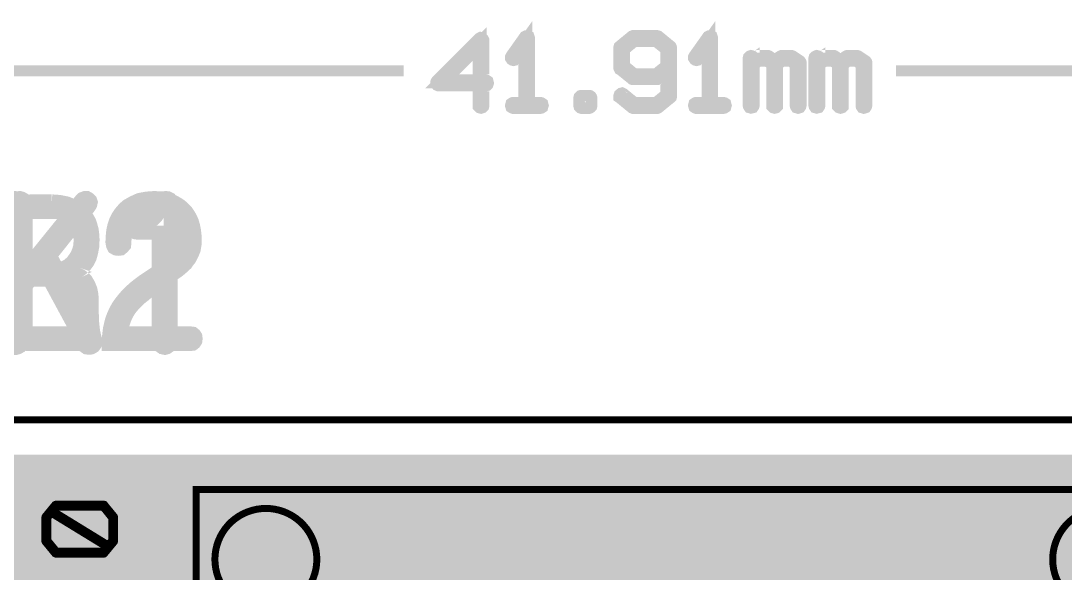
# Model space of a CAD drawing. Extents: x -5 to 108, y -42 to 54.
# Drawn here: x 9.51 to 28.51, y 44.2 to 54.25 of the extents above; entities that cross this region are included whole.
import ezdxf

# ---------------------------------------------------------------- set-up
doc = ezdxf.new("R2010")
doc.units = 0
for name, color, linetype in [('CMASK_GDO', 7, 'CONTINUOUS'), ('CSILK_GDO', 6, 'CONTINUOUS'), ('DRILL_GDO', 1, 'CONTINUOUS'), ('LAYER1_GDO', 4, 'CONTINUOUS'), ('LAYER2_GDO', 3, 'CONTINUOUS'), ('SMASK_GDO', 5, 'CONTINUOUS')]:
    doc.layers.add(name, color=color, linetype=linetype)

msp = doc.modelspace()

# ---------------------------------------------------------------- linework, layer by layer
at = {"layer": 'CMASK_GDO'}
for points, const_width in [([(9.36244, 48.30826), (9.40816, 48.2981), (9.44372, 48.30826), (9.47928, 48.33366), (9.50468, 48.37938), (9.51484, 48.43526), (9.51484, 49.31918), (9.89584, 49.79162), (10.67308, 48.35398), (10.69848, 48.31842), (10.73912, 48.30318), (10.77468, 48.30318), (10.81532, 48.31842), (10.8458, 48.34382), (10.86612, 48.37938), (10.8712, 48.4251), (10.85596, 48.47082), (10.04316, 49.9745), (10.74928, 50.8635), (10.77468, 50.90414), (10.78484, 50.94986), (10.77468, 50.98034), (10.74928, 51.00574), (10.71372, 51.02606), (10.67816, 51.02606), (10.63752, 51.01082), (10.60196, 50.97526), (9.51484, 49.62906), (9.51484, 50.92446), (9.50468, 50.9651), (9.47928, 51.00066), (9.44372, 51.02098), (9.40816, 51.02606), (9.36244, 51.02098)], 0.254), ([(0, 0), (41.91, 0), (41.91, 46.99), (0, 46.99), (0, 0)], 0.127)]:
    msp.add_lwpolyline(points, dxfattribs=dict(at, const_width=const_width))
at = {"layer": 'CSILK_GDO'}
for points, const_width in [([(18.46834, 52.73802), (18.46072, 52.73548), (18.4531, 52.7304), (18.44802, 52.71008), (18.4531, 52.6923), (18.46072, 52.68722), (18.46834, 52.68468), (18.96364, 52.68468), (18.9738, 52.68722), (18.98142, 52.6923), (18.98396, 52.70246), (18.9865, 52.71008), (18.98396, 52.72024), (18.98142, 52.7304), (18.9738, 52.73548), (18.96364, 52.73802), (18.74012, 52.73802), (18.74012, 53.92928), (18.73504, 53.94452), (18.7198, 53.9496), (18.7071, 53.9496), (18.69694, 53.94452), (18.45056, 53.59654), (18.44548, 53.58638), (18.44548, 53.57876), (18.45564, 53.56352), (18.46326, 53.55844), (18.47342, 53.5559), (18.48358, 53.55844), (18.48866, 53.56352), (18.69186, 53.85054), (18.69186, 52.73802), (18.46834, 52.73802)], 0.254), ([(21.79828, 52.73802), (21.79066, 52.73548), (21.78304, 52.7304), (21.77796, 52.71008), (21.78304, 52.6923), (21.79066, 52.68722), (21.79828, 52.68468), (22.29358, 52.68468), (22.30374, 52.68722), (22.31136, 52.6923), (22.3139, 52.70246), (22.31644, 52.71008), (22.3139, 52.72024), (22.31136, 52.7304), (22.30374, 52.73548), (22.29358, 52.73802), (22.07006, 52.73802), (22.07006, 53.92928), (22.06498, 53.94452), (22.04974, 53.9496), (22.03704, 53.9496), (22.02688, 53.94452), (21.7805, 53.59654), (21.77542, 53.58638), (21.77542, 53.57876), (21.78558, 53.56352), (21.7932, 53.55844), (21.80336, 53.5559), (21.81352, 53.55844), (21.8186, 53.56352), (22.0218, 53.85054), (22.0218, 52.73802), (21.79828, 52.73802)], 0.254), ([(17.85874, 52.71008), (17.85874, 52.69992), (17.86636, 52.6923), (17.87398, 52.68976), (17.88414, 52.68722), (17.89176, 52.68976), (17.89938, 52.6923), (17.907, 52.69992), (17.90954, 52.71008), (17.90954, 53.09362), (17.96796, 53.09362), (17.97812, 53.09616), (17.98574, 53.10378), (17.98828, 53.1114), (17.99082, 53.11902), (17.98828, 53.12918), (17.98574, 53.13934), (17.97812, 53.14442), (17.96796, 53.14696), (17.90954, 53.14696), (17.90954, 53.89372), (17.90446, 53.90388), (17.89176, 53.91404), (17.87652, 53.91912), (17.87144, 53.91658), (17.86382, 53.9115), (17.0942, 53.13934), (17.08912, 53.13172), (17.08658, 53.1241), (17.08658, 53.11648), (17.09166, 53.10886), (17.09928, 53.0987), (17.11198, 53.09362), (17.85874, 53.09362), (17.85874, 52.71008)], 0.254), ([(17.17548, 53.14696), (17.85874, 53.82768), (17.85874, 53.14696), (17.17548, 53.14696)], 0.254), ([(20.64004, 52.68976), (20.42668, 52.86502), (20.41906, 52.8701), (20.41906, 52.88026), (20.42414, 52.8955), (20.43938, 52.9082), (20.44954, 52.91074), (20.4597, 52.90566), (20.66544, 52.73802), (21.07438, 52.73802), (21.2725, 52.89804), (21.2725, 53.3527), (21.09978, 53.213), (21.0947, 53.21046), (21.09216, 53.21046), (21.08962, 53.20792), (21.08454, 53.20792), (20.65528, 53.20792), (20.6502, 53.20792), (20.64258, 53.21046), (20.64004, 53.213), (20.42668, 53.38572), (20.4216, 53.38826), (20.41906, 53.39334), (20.41652, 53.40096), (20.41652, 53.40604), (20.41652, 53.75656), (20.41906, 53.76672), (20.4216, 53.76926), (20.42668, 53.77434), (20.64004, 53.9496), (20.64766, 53.95214), (20.6502, 53.95214), (20.65528, 53.95468), (21.082, 53.95468), (21.08962, 53.95214), (21.09216, 53.95214), (21.09978, 53.9496), (21.31314, 53.77434), (21.31822, 53.76926), (21.32076, 53.76418), (21.3233, 53.75402), (21.3233, 52.8828), (21.3233, 52.88026), (21.32076, 52.8701), (21.31822, 52.86756), (21.31314, 52.86502), (21.09978, 52.68976), (21.0947, 52.68722), (21.09216, 52.68722), (21.08708, 52.68468), (21.082, 52.68468), (20.65528, 52.68468), (20.6502, 52.68722), (20.64004, 52.68976)], 0.254), ([(20.46986, 53.74132), (20.46986, 53.41874), (20.66544, 53.25872), (21.07438, 53.25872), (21.2725, 53.41874), (21.2725, 53.74132), (21.07438, 53.90134), (20.66544, 53.90134), (20.46986, 53.74132)], 0.254), ([(23.67788, 53.48224), (23.67534, 53.48732), (23.67534, 53.49494), (23.67026, 53.50256), (23.54072, 53.58892), (23.5331, 53.59146), (23.52548, 53.594), (23.3553, 53.594), (23.34768, 53.59146), (23.3426, 53.58892), (23.22576, 53.51018), (23.11146, 53.58892), (23.10384, 53.59146), (23.09876, 53.594), (22.92604, 53.594), (22.91842, 53.59146), (22.91334, 53.58892), (22.82444, 53.52796), (22.82444, 53.5686), (22.8219, 53.57876), (22.81682, 53.58384), (22.80666, 53.58892), (22.7965, 53.59146), (22.78888, 53.58892), (22.77872, 53.58384), (22.77364, 53.57876), (22.7711, 53.5686), (22.7711, 52.71262), (22.77364, 52.70246), (22.77872, 52.69484), (22.78888, 52.6923), (22.7965, 52.68976), (22.80666, 52.6923), (22.81682, 52.69484), (22.8219, 52.70246), (22.82444, 52.71262), (22.82444, 53.46954), (22.93112, 53.5432), (23.09114, 53.5432), (23.20036, 53.46954), (23.20036, 52.71008), (23.20036, 52.69992), (23.20798, 52.6923), (23.2156, 52.68976), (23.22576, 52.68722), (23.23592, 52.68976), (23.24354, 52.6923), (23.25116, 52.69992), (23.25116, 52.71008), (23.25116, 53.467), (23.36038, 53.5432), (23.5204, 53.5432), (23.62708, 53.467), (23.62708, 52.71008), (23.62962, 52.69992), (23.6347, 52.6923), (23.64486, 52.68976), (23.65248, 52.68722), (23.66264, 52.68976), (23.67026, 52.6923), (23.67534, 52.69992), (23.67788, 52.71008), (23.67788, 53.48224)], 0.254), ([(24.87422, 53.48224), (24.87168, 53.48732), (24.87168, 53.49494), (24.8666, 53.50256), (24.73706, 53.58892), (24.72944, 53.59146), (24.72182, 53.594), (24.55164, 53.594), (24.54402, 53.59146), (24.53894, 53.58892), (24.4221, 53.51018), (24.3078, 53.58892), (24.30018, 53.59146), (24.2951, 53.594), (24.12238, 53.594), (24.11476, 53.59146), (24.10968, 53.58892), (24.02078, 53.52796), (24.02078, 53.5686), (24.01824, 53.57876), (24.01316, 53.58384), (24.003, 53.58892), (23.99284, 53.59146), (23.98522, 53.58892), (23.97506, 53.58384), (23.96998, 53.57876), (23.96744, 53.5686), (23.96744, 52.71262), (23.96998, 52.70246), (23.97506, 52.69484), (23.98522, 52.6923), (23.99284, 52.68976), (24.003, 52.6923), (24.01316, 52.69484), (24.01824, 52.70246), (24.02078, 52.71262), (24.02078, 53.46954), (24.12746, 53.5432), (24.28748, 53.5432), (24.3967, 53.46954), (24.3967, 52.71008), (24.3967, 52.69992), (24.40432, 52.6923), (24.41194, 52.68976), (24.4221, 52.68722), (24.43226, 52.68976), (24.43988, 52.6923), (24.4475, 52.69992), (24.4475, 52.71008), (24.4475, 53.467), (24.55672, 53.5432), (24.71674, 53.5432), (24.82342, 53.467), (24.82342, 52.71008), (24.82596, 52.69992), (24.83104, 52.6923), (24.8412, 52.68976), (24.84882, 52.68722), (24.85898, 52.68976), (24.8666, 52.6923), (24.87168, 52.69992), (24.87422, 52.71008), (24.87422, 53.48224)], 0.254), ([(0.5715, 53.34), (16.47698, 53.34)], 0.2032), ([(25.43302, 53.34), (41.3385, 53.34)], 0.2032), ([(19.69008, 52.8447), (19.69008, 52.70754), (19.69262, 52.69738), (19.6977, 52.6923), (19.70278, 52.68722), (19.7104, 52.68468), (19.8501, 52.68468), (19.85772, 52.68722), (19.86534, 52.6923), (19.87042, 52.69738), (19.87296, 52.70754), (19.87296, 52.8447), (19.87042, 52.85232), (19.86534, 52.85994), (19.85772, 52.86502), (19.8501, 52.86756), (19.7104, 52.86756), (19.70278, 52.86502), (19.6977, 52.85994), (19.69262, 52.85486), (19.69008, 52.8447)], 0.254), ([(19.73072, 52.82438), (19.82978, 52.82438), (19.82978, 52.72532), (19.73072, 52.72532), (19.73072, 52.82438)], 0.254), ([(9.36244, 48.30826), (9.40816, 48.2981), (9.44372, 48.30826), (9.47928, 48.33366), (9.50468, 48.37938), (9.51484, 48.43526), (9.51484, 49.31918), (9.89584, 49.79162), (10.67308, 48.35398), (10.69848, 48.31842), (10.73912, 48.30318), (10.77468, 48.30318), (10.81532, 48.31842), (10.8458, 48.34382), (10.86612, 48.37938), (10.8712, 48.4251), (10.85596, 48.47082), (10.04316, 49.9745), (10.74928, 50.8635), (10.77468, 50.90414), (10.78484, 50.94986), (10.77468, 50.98034), (10.74928, 51.00574), (10.71372, 51.02606), (10.67816, 51.02606), (10.63752, 51.01082), (10.60196, 50.97526), (9.51484, 49.62906), (9.51484, 50.92446), (9.50468, 50.9651), (9.47928, 51.00066), (9.44372, 51.02098), (9.40816, 51.02606), (9.36244, 51.02098)], 0.254), ([(0, 0), (41.91, 0), (41.91, 46.99), (0, 46.99), (0, 0)], 0.127), ([(12.7, 2.54), (30.48, 2.54), (30.48, 45.72), (12.7, 45.72), (12.7, 2.54)], 0.127), ([(10.12952, 44.55668), (9.95426, 44.77004), (9.95172, 44.77766), (9.95172, 44.7802), (9.94918, 44.78528), (9.94918, 45.212), (9.95172, 45.21708), (9.95172, 45.21962), (9.95426, 45.22978), (10.12952, 45.44314), (10.1346, 45.44822), (10.13968, 45.45076), (10.1473, 45.4533), (11.02106, 45.4533), (11.0236, 45.4533), (11.03376, 45.45076), (11.0363, 45.44822), (11.03884, 45.44314), (11.2141, 45.22978), (11.21664, 45.22216), (11.21664, 45.21962), (11.21918, 45.212), (11.21918, 44.78528), (11.21664, 44.7802), (11.2141, 44.77004), (11.03884, 44.55668), (11.0363, 44.5516), (11.03376, 44.54906), (11.0236, 44.54652), (11.02106, 44.54652), (10.1473, 44.54652), (10.13968, 44.54906), (10.1346, 44.5516), (10.12952, 44.55668)], 0.127), ([(11.10234, 44.71416), (11.16584, 44.79544), (11.16584, 45.20438), (11.00582, 45.4025), (10.16, 45.4025), (10.10158, 45.32884), (11.10234, 44.71416)], 0.127), ([(10.16254, 44.59986), (11.00836, 44.59986), (11.07186, 44.67352), (10.06856, 45.2882), (10.00252, 45.20438), (10.00252, 44.79544), (10.16254, 44.59986)], 0.127)]:
    msp.add_lwpolyline(points, dxfattribs=dict(at, const_width=const_width))
at = {"layer": 'CSILK_GDO', "const_width": 0.127}
for points in [[(13.97, 45.3771, 0.4142136), (13.0429, 44.45)], [(14.8971, 44.45, 0.4142136), (13.97, 45.3771)], [(29.21, 45.3771, 0.4142136), (28.2829, 44.45)], [(13.0429, 44.45, 0.4142136), (13.97, 43.5229)], [(13.97, 43.5229, 0.4142136), (14.8971, 44.45)], [(28.2829, 44.45, 0.4142136), (29.21, 43.5229)]]:
    msp.add_lwpolyline(points, format="xyb", dxfattribs=at)
at = {"layer": 'DRILL_GDO'}
for points, const_width in [([(9.38276, 48.67402), (9.38784, 48.6029), (9.398, 48.54194), (9.41832, 48.49114), (9.4488, 48.44542), (9.48436, 48.41494), (9.53008, 48.38954), (9.58088, 48.3743), (9.63676, 48.36922), (10.73912, 48.36922), (10.78484, 48.3743), (10.82548, 48.3997), (10.8458, 48.43018), (10.85088, 48.46574), (10.84072, 48.5013), (10.8204, 48.53178), (10.78484, 48.55718), (10.73404, 48.56226), (9.71296, 48.56226), (9.68248, 48.56226), (9.65708, 48.56734), (9.63676, 48.5775), (9.62152, 48.58766), (9.61136, 48.6029), (9.60628, 48.62322), (9.6012, 48.64862), (9.6012, 48.6791), (9.6012, 50.89906), (9.59104, 50.94986), (9.56564, 50.99558), (9.53008, 51.0159), (9.49452, 51.02606), (9.4488, 51.0159), (9.41324, 50.99558), (9.39292, 50.94986), (9.38276, 50.89906)], 0.254), ([(0, 0), (41.91, 0), (41.91, 46.99), (0, 46.99), (0, 0)], 0.127)]:
    msp.add_lwpolyline(points, dxfattribs=dict(at, const_width=const_width))
at = {"layer": 'LAYER1_GDO'}
for points, const_width in [([(11.63066, 50.39614), (12.02182, 50.39614), (12.02182, 48.43018), (12.03198, 48.37938), (12.0523, 48.33366), (12.08786, 48.30826), (12.13358, 48.2981), (12.16914, 48.30826), (12.2047, 48.33366), (12.2301, 48.3743), (12.24026, 48.43018), (12.24026, 50.9397), (12.23518, 50.97526), (12.21994, 51.00574), (12.18946, 51.02098), (12.14882, 51.02606), (12.10818, 51.02098), (12.0777, 51.00066), (12.06246, 50.97526), (12.0523, 50.9397), (12.04214, 50.8381), (12.01674, 50.75682), (11.9761, 50.69078), (11.92022, 50.6349), (11.86434, 50.60442), (11.7983, 50.57902), (11.71702, 50.56378), (11.6205, 50.5587), (11.58494, 50.55362), (11.55954, 50.53838), (11.54938, 50.51298), (11.5443, 50.47742), (11.54938, 50.44186), (11.5697, 50.41646), (11.5951, 50.40122), (11.63066, 50.39614)], 0.254), ([(10.07618, 50.9651), (9.7155, 50.9651), (9.6139, 50.96002), (9.52754, 50.94478), (9.45642, 50.9143), (9.40562, 50.87874), (9.36498, 50.82794)], 0.254), ([(9.38022, 48.30826), (9.42594, 48.2981), (9.4615, 48.30826), (9.49706, 48.32858), (9.52246, 48.36922), (9.53262, 48.42002), (9.53262, 49.5427), (10.25398, 49.5427), (10.30986, 49.53762), (10.36066, 49.52238), (10.41654, 49.49698), (10.46734, 49.46142), (10.51814, 49.41062), (10.5537, 49.35474), (10.5791, 49.29378), (10.58418, 49.22774), (10.5791, 49.07534), (10.5791, 48.95342), (10.58418, 48.84674), (10.58418, 48.76038), (10.58926, 48.68926), (10.59942, 48.59274), (10.60958, 48.50638), (10.62482, 48.43526), (10.64514, 48.3743), (10.67054, 48.33366), (10.7061, 48.30826), (10.75182, 48.30318), (10.79754, 48.30826), (10.8331, 48.32858), (10.8585, 48.36414), (10.86866, 48.38954), (10.86866, 48.41494), (10.86866, 48.44034), (10.8585, 48.46574), (10.84326, 48.5267), (10.82802, 48.59782), (10.81786, 48.68418), (10.8077, 48.78578), (10.8077, 48.8569), (10.80262, 48.93818), (10.80262, 49.03978), (10.80262, 49.15662), (10.79754, 49.26838), (10.77722, 49.3649), (10.74166, 49.45126), (10.69594, 49.52746), (10.65022, 49.57318), (10.59942, 49.60874), (10.54354, 49.63414), (10.48258, 49.65446), (10.55878, 49.6951), (10.62482, 49.7459), (10.6807, 49.80178), (10.72642, 49.86274), (10.76706, 49.94402), (10.79246, 50.04054), (10.81278, 50.14722), (10.81786, 50.26914), (10.81278, 50.3555), (10.80262, 50.44186), (10.7823, 50.51806), (10.7569, 50.59426), (10.72134, 50.6603), (10.67562, 50.72126), (10.62482, 50.77206), (10.56386, 50.82286), (10.46226, 50.88382), (10.34542, 50.92954), (10.21842, 50.95494), (10.07618, 50.9651)], 0.254), ([(10.16762, 49.73574), (9.53262, 49.73574), (9.53262, 50.62474), (9.53262, 50.6603), (9.54278, 50.69078), (9.55294, 50.71618), (9.56818, 50.7365), (9.59358, 50.75174), (9.62406, 50.7619), (9.65962, 50.76698), (9.70534, 50.77206), (10.16762, 50.77206), (10.25906, 50.7619), (10.34034, 50.73142), (10.41146, 50.68062), (10.4775, 50.6095), (10.53338, 50.52822), (10.56894, 50.44186), (10.59434, 50.35042), (10.59942, 50.2539), (10.59434, 50.1523), (10.56894, 50.06086), (10.53338, 49.97958), (10.4775, 49.8983), (10.44702, 49.85766), (10.41146, 49.82718), (10.3759, 49.7967), (10.34034, 49.77638), (10.2997, 49.75606), (10.25906, 49.7459), (10.21334, 49.73574), (10.16762, 49.73574)], 0.254), ([(0, 0), (41.91, 0), (41.91, 46.99), (0, 46.99), (0, 0)], 0.127), ([(0.762, 30.5054), (16.4846, 46.228)], 0.254), ([(0.762, 31.15056), (15.83944, 46.228)], 0.254), ([(0.762, 31.79826), (15.19174, 46.228)], 0.254), ([(0.762, 32.44342), (14.54658, 46.228)], 0.254), ([(0.762, 33.09112), (13.89888, 46.228)], 0.254), ([(0.762, 33.73628), (13.25372, 46.228)], 0.254), ([(0.762, 34.38398), (12.60602, 46.228)], 0.254), ([(0.762, 35.03168), (11.95832, 46.228)], 0.254), ([(11.63574, 46.228), (0.762, 35.35426)], 0.254), ([(12.28344, 46.228), (0.762, 34.70656)], 0.254), ([(12.9286, 46.228), (0.762, 34.0614)], 0.254), ([(13.5763, 46.228), (0.762, 33.4137)], 0.254), ([(14.22146, 46.228), (0.762, 32.76854)], 0.254), ([(14.86916, 46.228), (0.762, 32.12084)], 0.254), ([(15.51432, 46.228), (0.762, 31.47568)], 0.254), ([(16.16202, 46.228), (0.762, 30.82798)], 0.254), ([(6.73862, 41.65346), (11.31316, 46.228)], 0.254), ([(10.99058, 46.228), (6.96468, 42.2021)], 0.254), ([(7.06628, 42.62628), (10.66546, 46.228)], 0.254), ([(10.34288, 46.228), (7.10692, 42.99204)], 0.254), ([(7.112, 43.3197), (10.0203, 46.228)], 0.254), ([(9.69518, 46.228), (7.112, 43.64482)], 0.254), ([(7.112, 43.18), (7.112, 46.228), (34.798, 46.228), (34.798, 43.18)], 0.254), ([(16.80972, 46.228), (13.41882, 42.8371)], 0.254), ([(13.89126, 42.98696), (17.1323, 46.228)], 0.254), ([(14.07414, 32.82442), (27.47772, 46.228)], 0.254), ([(14.11478, 30.27934), (30.06344, 46.228)], 0.254), ([(17.45488, 46.228), (14.19352, 42.96664)], 0.254), ([(20.0406, 46.228), (14.23162, 40.41648)], 0.254), ([(22.62886, 46.228), (14.26718, 37.86886)], 0.254), ([(25.21458, 46.228), (14.30274, 35.31616)], 0.254), ([(27.8003, 46.228), (14.3383, 32.766)], 0.254), ([(30.38602, 46.228), (14.37132, 30.2133)], 0.254), ([(14.43482, 42.88536), (17.77746, 46.228)], 0.254), ([(14.4653, 40.33012), (20.36572, 46.228)], 0.254), ([(14.49578, 37.77234), (22.95144, 46.228)], 0.254), ([(14.52626, 35.21456), (25.53716, 46.228)], 0.254), ([(14.5542, 32.65678), (28.12288, 46.228)], 0.254), ([(14.58214, 30.099), (30.71114, 46.228)], 0.254), ([(18.10258, 46.228), (14.63548, 42.7609)], 0.254), ([(20.6883, 46.228), (14.66088, 40.20058)], 0.254), ([(23.27402, 46.228), (14.68628, 37.63772)], 0.254), ([(25.85974, 46.228), (14.70914, 35.0774)], 0.254), ([(28.448, 46.228), (14.732, 32.51454)], 0.254), ([(14.78534, 36.12134), (24.892, 46.228)], 0.254), ([(14.79804, 42.60088), (18.42516, 46.228)], 0.254), ([(14.81836, 40.03548), (21.01088, 46.228)], 0.254), ([(14.83868, 37.47008), (23.5966, 46.228)], 0.254), ([(14.859, 34.90214), (26.18486, 46.228)], 0.254), ([(14.87678, 32.3342), (28.77058, 46.228)], 0.254), ([(14.90218, 38.82644), (22.30374, 46.228)], 0.254), ([(18.74774, 46.228), (14.92758, 42.40784)], 0.254), ([(21.336, 46.228), (14.94282, 39.83736)], 0.254), ([(14.95298, 41.46296), (19.71802, 46.228)], 0.254), ([(23.92172, 46.228), (14.95806, 37.26434)], 0.254), ([(26.50744, 46.228), (14.97076, 34.69132)], 0.254), ([(29.09316, 46.228), (14.98346, 32.1183)], 0.254), ([(15.01648, 42.17416), (19.07286, 46.228)], 0.254), ([(29.74086, 46.228), (15.02156, 31.51124)], 0.254), ([(15.02664, 39.59606), (21.65858, 46.228)], 0.254), ([(15.03426, 37.01796), (24.2443, 46.228)], 0.254), ([(27.15514, 46.228), (15.03426, 34.10712)], 0.254), ([(15.03934, 34.43732), (26.83002, 46.228)], 0.254), ([(24.56688, 46.228), (15.04188, 36.703)], 0.254), ([(15.04442, 31.85414), (29.41574, 46.228)], 0.254), ([(21.98116, 46.228), (15.04696, 39.2938)], 0.254), ([(19.39544, 46.228), (15.0495, 41.88206)], 0.254), ([(20.32, 43.18), (20.4597, 43.3197), (19.32178, 44.45762), (10.16, 44.45762), (10.16, 31.57474), (5.08, 31.57474)], 1.27)]:
    msp.add_lwpolyline(points, dxfattribs=dict(at, const_width=const_width))
at = {"layer": 'LAYER2_GDO'}
for points, const_width in [([(11.94054, 51.02606), (11.7983, 51.0159), (11.66622, 50.9905), (11.55446, 50.9397), (11.44778, 50.87874), (11.38682, 50.82286), (11.33094, 50.75682), (11.28522, 50.69078), (11.24458, 50.6095), (11.2141, 50.52314), (11.19378, 50.4317), (11.18362, 50.3301), (11.17854, 50.22342), (11.1887, 50.16754), (11.20902, 50.1269), (11.24458, 50.10658), (11.2903, 50.1015), (11.33094, 50.10658), (11.36142, 50.13198), (11.3919, 50.16754), (11.39698, 50.21326), (11.40206, 50.34026), (11.42238, 50.45202), (11.44778, 50.54854), (11.48842, 50.62474), (11.52398, 50.67554), (11.56462, 50.71618), (11.61034, 50.75174), (11.66114, 50.78222), (11.7221, 50.80254), (11.78814, 50.81778), (11.85926, 50.82794), (11.93546, 50.83302), (12.00658, 50.82794), (12.06754, 50.82286), (12.1285, 50.80762), (12.18438, 50.7873), (12.2301, 50.76698), (12.27582, 50.7365), (12.31646, 50.70094), (12.35202, 50.6603), (12.39774, 50.5841), (12.4333, 50.49266), (12.45362, 50.39106), (12.4587, 50.27422), (12.44854, 50.1777), (12.42314, 50.08626), (12.3825, 50.00498), (12.32662, 49.93386), (12.30122, 49.90338), (12.27074, 49.87798), (12.2301, 49.8475), (12.18438, 49.81194), (12.13358, 49.7713), (12.07262, 49.73066), (12.01166, 49.69002), (11.93546, 49.63922), (11.8237, 49.56302), (11.73226, 49.50206), (11.65098, 49.4411), (11.57478, 49.38014), (11.50366, 49.3141), (11.43762, 49.24806), (11.38174, 49.18202), (11.32586, 49.1109), (11.28014, 49.04486), (11.2395, 48.96866), (11.20394, 48.89246), (11.17346, 48.81118), (11.15314, 48.7299), (11.13282, 48.64354), (11.12266, 48.55718), (11.1125, 48.46574), (11.1125, 48.36922), (12.60094, 48.36922), (12.64158, 48.3743), (12.66698, 48.39462), (12.6873, 48.4251), (12.69238, 48.46574), (12.6873, 48.50638), (12.66698, 48.53686), (12.64158, 48.55718), (12.60094, 48.56226), (11.33094, 48.56226), (11.35126, 48.68418), (11.38682, 48.80102), (11.42746, 48.89754), (11.47826, 48.9839), (11.5189, 49.03978), (11.56462, 49.09058), (11.6205, 49.14646), (11.67638, 49.20234), (11.7475, 49.25822), (11.81862, 49.31918), (11.8999, 49.38014), (11.99134, 49.4411), (12.08786, 49.50714), (12.16406, 49.55794), (12.23518, 49.60874), (12.29614, 49.65446), (12.3571, 49.6951), (12.4079, 49.73574), (12.44854, 49.7713), (12.4841, 49.80686), (12.51458, 49.83226), (12.55014, 49.88306), (12.5857, 49.92878), (12.6111, 49.97958), (12.6365, 50.03546), (12.65682, 50.08626), (12.66698, 50.14722), (12.67714, 50.20818), (12.67714, 50.26914), (12.67206, 50.3555), (12.6619, 50.44186), (12.64666, 50.51806), (12.62634, 50.58918), (12.59586, 50.6603), (12.5603, 50.72126), (12.51966, 50.78222), (12.46886, 50.83302), (12.41806, 50.87874), (12.3571, 50.91938), (12.30122, 50.94986), (12.23518, 50.98034), (12.16914, 51.00066), (12.09802, 51.0159), (12.02182, 51.02098), (11.94054, 51.02606)], 0.254), ([(10.07618, 50.9651), (9.7155, 50.9651), (9.6139, 50.96002), (9.52754, 50.94478), (9.45642, 50.9143), (9.40562, 50.87874), (9.36498, 50.82794)], 0.254), ([(9.38022, 48.30826), (9.42594, 48.2981), (9.4615, 48.30826), (9.49706, 48.32858), (9.52246, 48.36922), (9.53262, 48.42002), (9.53262, 49.5427), (10.25398, 49.5427), (10.30986, 49.53762), (10.36066, 49.52238), (10.41654, 49.49698), (10.46734, 49.46142), (10.51814, 49.41062), (10.5537, 49.35474), (10.5791, 49.29378), (10.58418, 49.22774), (10.5791, 49.07534), (10.5791, 48.95342), (10.58418, 48.84674), (10.58418, 48.76038), (10.58926, 48.68926), (10.59942, 48.59274), (10.60958, 48.50638), (10.62482, 48.43526), (10.64514, 48.3743), (10.67054, 48.33366), (10.7061, 48.30826), (10.75182, 48.30318), (10.79754, 48.30826), (10.8331, 48.32858), (10.8585, 48.36414), (10.86866, 48.38954), (10.86866, 48.41494), (10.86866, 48.44034), (10.8585, 48.46574), (10.84326, 48.5267), (10.82802, 48.59782), (10.81786, 48.68418), (10.8077, 48.78578), (10.8077, 48.8569), (10.80262, 48.93818), (10.80262, 49.03978), (10.80262, 49.15662), (10.79754, 49.26838), (10.77722, 49.3649), (10.74166, 49.45126), (10.69594, 49.52746), (10.65022, 49.57318), (10.59942, 49.60874), (10.54354, 49.63414), (10.48258, 49.65446), (10.55878, 49.6951), (10.62482, 49.7459), (10.6807, 49.80178), (10.72642, 49.86274), (10.76706, 49.94402), (10.79246, 50.04054), (10.81278, 50.14722), (10.81786, 50.26914), (10.81278, 50.3555), (10.80262, 50.44186), (10.7823, 50.51806), (10.7569, 50.59426), (10.72134, 50.6603), (10.67562, 50.72126), (10.62482, 50.77206), (10.56386, 50.82286), (10.46226, 50.88382), (10.34542, 50.92954), (10.21842, 50.95494), (10.07618, 50.9651)], 0.254), ([(10.16762, 49.73574), (9.53262, 49.73574), (9.53262, 50.62474), (9.53262, 50.6603), (9.54278, 50.69078), (9.55294, 50.71618), (9.56818, 50.7365), (9.59358, 50.75174), (9.62406, 50.7619), (9.65962, 50.76698), (9.70534, 50.77206), (10.16762, 50.77206), (10.25906, 50.7619), (10.34034, 50.73142), (10.41146, 50.68062), (10.4775, 50.6095), (10.53338, 50.52822), (10.56894, 50.44186), (10.59434, 50.35042), (10.59942, 50.2539), (10.59434, 50.1523), (10.56894, 50.06086), (10.53338, 49.97958), (10.4775, 49.8983), (10.44702, 49.85766), (10.41146, 49.82718), (10.3759, 49.7967), (10.34034, 49.77638), (10.2997, 49.75606), (10.25906, 49.7459), (10.21334, 49.73574), (10.16762, 49.73574)], 0.254), ([(0, 0), (41.91, 0), (41.91, 46.99), (0, 46.99), (0, 0)], 0.127), ([(10.34288, 46.228), (7.10692, 42.99204)], 0.254), ([(7.112, 43.3197), (10.0203, 46.228)], 0.254), ([(9.69518, 46.228), (7.112, 43.64482)], 0.254), ([(7.112, 43.18), (7.112, 46.228), (34.798, 46.228), (34.798, 43.18)], 0.254), ([(9.87552, 45.43552), (10.66546, 46.228)], 0.254), ([(10.99058, 46.228), (10.23874, 45.47616)], 0.254), ([(10.56132, 45.47616), (11.31316, 46.228)], 0.254), ([(11.63574, 46.228), (10.88644, 45.47616)], 0.254), ([(11.20902, 45.47616), (11.95832, 46.228)], 0.254), ([(12.28344, 46.228), (11.5316, 45.47616)], 0.254), ([(11.85418, 45.47616), (12.60602, 46.228)], 0.254), ([(12.9286, 46.228), (12.1793, 45.47616)], 0.254), ([(12.50188, 45.47616), (13.25372, 46.228)], 0.254), ([(13.5763, 46.228), (12.82446, 45.47616)], 0.254), ([(13.14958, 45.47616), (13.89888, 46.228)], 0.254), ([(14.22146, 46.228), (13.47216, 45.47616)], 0.254), ([(13.79474, 45.47616), (14.54658, 46.228)], 0.254), ([(14.86916, 46.228), (14.11732, 45.47616)], 0.254), ([(14.44244, 45.47616), (15.19174, 46.228)], 0.254), ([(15.51432, 46.228), (14.76502, 45.47616)], 0.254), ([(15.0876, 45.47616), (15.83944, 46.228)], 0.254), ([(16.16202, 46.228), (15.41018, 45.47616)], 0.254), ([(15.7353, 45.47616), (16.4846, 46.228)], 0.254), ([(16.80972, 46.228), (16.05788, 45.47616)], 0.254), ([(16.38046, 45.47616), (17.1323, 46.228)], 0.254), ([(17.45488, 46.228), (16.70558, 45.47616)], 0.254), ([(17.02816, 45.47616), (17.77746, 46.228)], 0.254), ([(18.10258, 46.228), (17.35074, 45.47616)], 0.254), ([(17.67332, 45.47616), (18.42516, 46.228)], 0.254), ([(18.74774, 46.228), (17.99844, 45.47616)], 0.254), ([(18.32102, 45.47616), (19.07286, 46.228)], 0.254), ([(19.39544, 46.228), (18.6436, 45.47616)], 0.254), ([(18.96872, 45.47616), (19.71802, 46.228)], 0.254), ([(20.0406, 46.228), (19.2913, 45.47616)], 0.254), ([(19.61388, 45.47616), (20.36572, 46.228)], 0.254), ([(20.6883, 46.228), (19.93646, 45.47616)], 0.254), ([(20.26158, 45.47616), (21.01088, 46.228)], 0.254), ([(21.336, 46.228), (20.58416, 45.47616)], 0.254), ([(20.90674, 45.47616), (21.65858, 46.228)], 0.254), ([(21.98116, 46.228), (21.22932, 45.47616)], 0.254), ([(21.55444, 45.47616), (22.30374, 46.228)], 0.254), ([(22.62886, 46.228), (21.87702, 45.47616)], 0.254), ([(22.1996, 45.47616), (22.95144, 46.228)], 0.254), ([(23.27402, 46.228), (22.52472, 45.47616)], 0.254), ([(22.8473, 45.47616), (23.5966, 46.228)], 0.254), ([(23.92172, 46.228), (23.16988, 45.47616)], 0.254), ([(23.49246, 45.47616), (24.2443, 46.228)], 0.254), ([(24.56688, 46.228), (23.81758, 45.47616)], 0.254), ([(24.14016, 45.47616), (24.892, 46.228)], 0.254), ([(25.21458, 46.228), (24.46274, 45.47616)], 0.254), ([(24.78786, 45.47616), (25.53716, 46.228)], 0.254), ([(25.85974, 46.228), (25.11044, 45.47616)], 0.254), ([(25.43302, 45.47616), (26.18486, 46.228)], 0.254), ([(26.50744, 46.228), (25.7556, 45.47616)], 0.254), ([(26.08072, 45.47616), (26.83002, 46.228)], 0.254), ([(27.15514, 46.228), (26.4033, 45.47616)], 0.254), ([(26.72588, 45.47616), (27.47772, 46.228)], 0.254), ([(27.8003, 46.228), (27.051, 45.47616)], 0.254), ([(27.37358, 45.47616), (28.12288, 46.228)], 0.254), ([(28.448, 46.228), (27.69616, 45.47616)], 0.254), ([(28.01874, 45.47616), (28.77058, 46.228)], 0.254), ([(29.09316, 46.228), (28.34386, 45.47616)], 0.254), ([(30.77972, 45.47616), (10.16, 45.47616)], 0.254), ([(5.08, 25.57526), (10.16, 25.57526), (10.16, 44.46016), (30.77972, 44.46016), (32.39008, 42.85234), (32.39008, 40.3606), (34.00552, 38.74262), (36.67506, 38.74262), (37.465, 37.95268), (37.465, 36.83)], 1.27)]:
    msp.add_lwpolyline(points, dxfattribs=dict(at, const_width=const_width))
at = {"layer": 'LAYER2_GDO', "const_width": 0.254}
msp.add_lwpolyline([(10.16, 45.47616, 0.4142136), (9.144, 44.46016)], format="xyb", dxfattribs=at)
at = {"layer": 'SMASK_GDO'}
for points, const_width in [([(9.36244, 48.30826), (9.40816, 48.2981), (9.44372, 48.30826), (9.47928, 48.33366), (9.50468, 48.37938), (9.51484, 48.43526), (9.51484, 49.31918), (9.89584, 49.79162), (10.67308, 48.35398), (10.69848, 48.31842), (10.73912, 48.30318), (10.77468, 48.30318), (10.81532, 48.31842), (10.8458, 48.34382), (10.86612, 48.37938), (10.8712, 48.4251), (10.85596, 48.47082), (10.04316, 49.9745), (10.74928, 50.8635), (10.77468, 50.90414), (10.78484, 50.94986), (10.77468, 50.98034), (10.74928, 51.00574), (10.71372, 51.02606), (10.67816, 51.02606), (10.63752, 51.01082), (10.60196, 50.97526), (9.51484, 49.62906), (9.51484, 50.92446), (9.50468, 50.9651), (9.47928, 51.00066), (9.44372, 51.02098), (9.40816, 51.02606), (9.36244, 51.02098)], 0.254), ([(0, 0), (41.91, 0), (41.91, 46.99), (0, 46.99), (0, 0)], 0.127)]:
    msp.add_lwpolyline(points, dxfattribs=dict(at, const_width=const_width))

doc.saveas('drawing.dxf')
